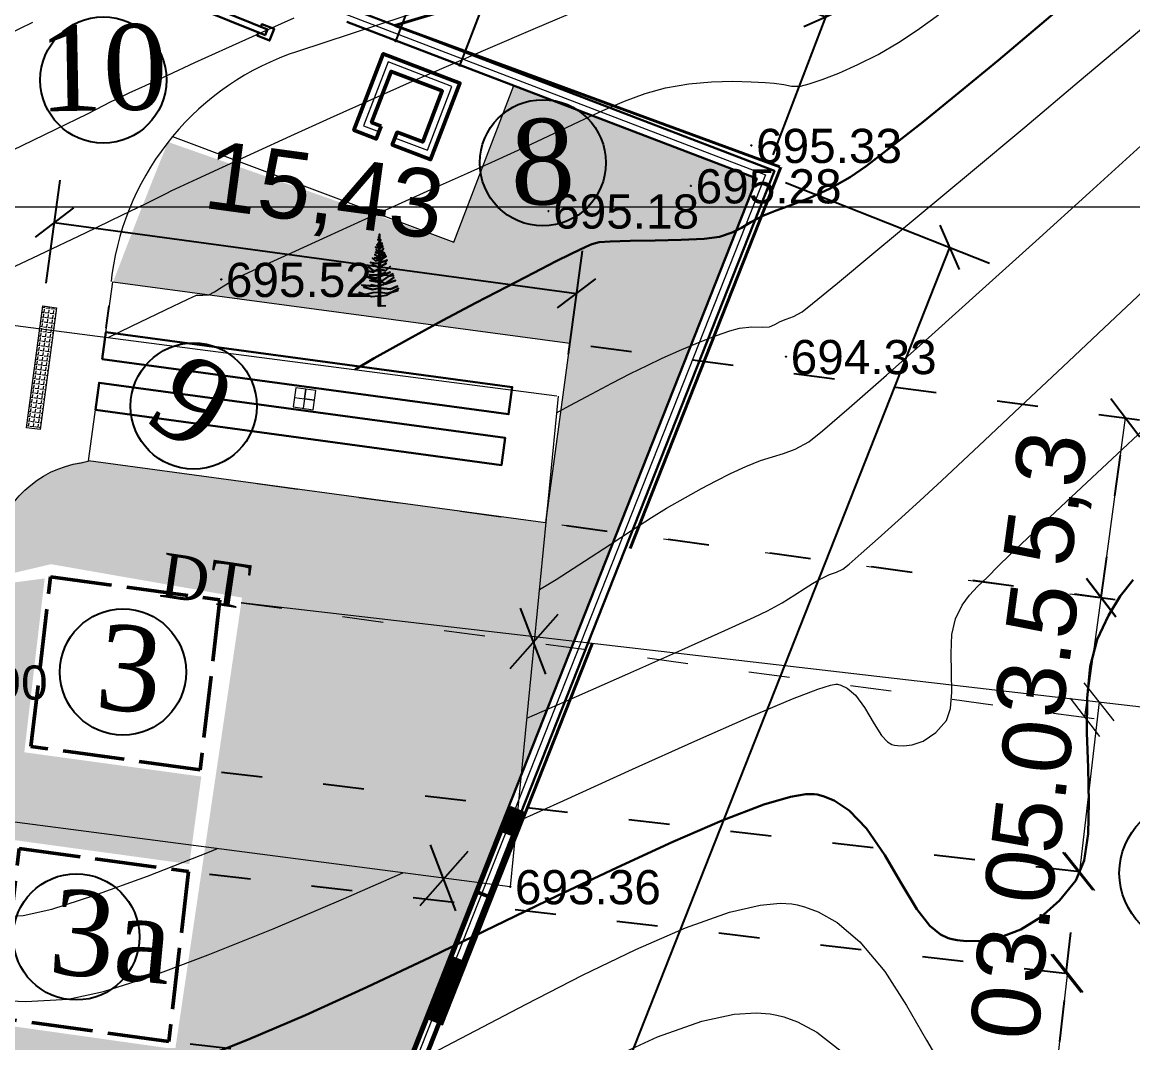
# Model space of a CAD drawing. Header units: feet. Extents: x 3381 to 683784, y 675186 to 4376258.
# Drawn here: x 682184.19 to 682216.69, y 4375689.85 to 4375719.72 of the extents above; entities that cross this region are included whole.
import ezdxf

# ---------------------------------------------------------------- set-up
doc = ezdxf.new("R2010")
doc.units = ezdxf.units.FT
doc.header["$MEASUREMENT"] = 0
doc.header["$PDMODE"] = 34
doc.header["$PDSIZE"] = 0.01
for name, pattern in [('ACAD_ISO02W100', [15, 12, -3]), ('ACAD_ISO03W100', [30, 12, -18]), ('DUZ', [0])]:
    doc.linetypes.add(name, pattern=pattern)
doc.layers.get('0').update_dxf_attribs({"linetype": 'CONTINUOUS'})
doc.layers.get('Defpoints').update_dxf_attribs({"linetype": 'CONTINUOUS'})
for name, color, linetype in [('0_Point_Height', 2, 'CONTINUOUS'), ('0_Point_Point', 7, 'CONTINUOUS'), ('Aqaclar', 3, 'CONTINUOUS'), ('Layer8', 7, 'CONTINUOUS'), ('Yazilar', 7, 'CONTINUOUS'), ('yol', 7, 'CONTINUOUS')]:
    doc.layers.add(name, color=color, linetype=linetype)
for name, color, linetype, lineweight in [('ANA HORIZONTAL', 24, 'CONTINUOUS', 30), ('das tikili', 5, 'CONTINUOUS', 0), ('HORIZANTAL', 24, 'CONTINUOUS', 13), ('km setka', 170, 'CONTINUOUS', 15)]:
    doc.layers.add(name, color=color, linetype=linetype, lineweight=lineweight)
doc.styles.get("Standard").update_dxf_attribs({"font": 'arial.ttf', "height": 2})
doc.styles.add('style5', font='ariall.ttf', dxfattribs={"height": 400})
doc.dimstyles.new('ISO-25', dxfattribs={"dimtxt": 2, "dimasz": 1, "dimexe": 1.25, "dimexo": 0.625, "dimtad": 1, "dimtxsty": 'Standard', "dimblk": 'OBLIQUE', "dimcen": 2.5, "dimadec": 0, "dimazin": 0, "dimtfac": 1, "dimtmove": 0, "dimatfit": 3, "dimldrblk": 'OBLIQUE', "dimfxl": 1, "dimarcsym": 0})

# ---------------------------------------------------------------- blocks, each defined once
blk = doc.blocks.new('gho09')
at = {"layer": 'yol', "lineweight": 20, "ltscale": 0.4}
h = blk.add_hatch(dxfattribs=at)
h.set_pattern_fill('ANGLE', color=256, scale=0.02)
h.set_pattern_definition([(0, (0, 0), (0, 0.1397), [0.1016, -0.0381]), (90, (0, 0), (-0.1397, 0), [0.1016, -0.0381])])
h.paths.add_polyline_path([(6099.173, 5735.746), (6095.576, 5735.746), (6095.576, 5736.146), (6099.173, 5736.146)])
for points in [[(6099.173, 5735.746), (6095.576, 5735.746), (6095.576, 5736.146), (6099.173, 5736.146)], [(6097.791, 5728.494), (6097.225, 5728.494), (6097.225, 5727.904), (6097.791, 5727.904)]]:
    blk.add_lwpolyline(points, close=True, dxfattribs=at)
at = {"layer": 'yol', "lineweight": 30, "ltscale": 0.4}
for points in [[(6096.362, 5734.218), (6096.362, 5722.218), (6097.162, 5722.218), (6097.162, 5734.218)], [(6097.862, 5734.218), (6097.862, 5722.218), (6098.662, 5722.218), (6098.662, 5734.218)]]:
    blk.add_lwpolyline(points, close=True, dxfattribs=at)
at = {"layer": 'yol', "lineweight": 20, "ltscale": 0.4}
blk.add_lwpolyline([(6097.508, 5728.494), (6097.508, 5727.904), (6097.508, 5728.199), (6097.791, 5728.199), (6097.225, 5728.199)], dxfattribs=at)
blk = doc.blocks.new('_Oblique')
at = {"color": 0, "linetype": 'ByBlock', "lineweight": -2}
blk.add_line((-0.5, -0.5), (0.5, 0.5), dxfattribs=at)
blk = doc.blocks.new('*D65')
at = {"color": 0, "lineweight": -2, "transparency": 16777216}
for p, q in [((682206.524, 4375715.029), (682212.499, 4375712.668)), ((682179.336, 4375632.128), (682211.336, 4375713.128)), ((682174.524, 4375634.029), (682180.499, 4375631.668))]:
    blk.add_line(p, q, dxfattribs=at)
at = {"layer": 'Defpoints', "color": 0, "lineweight": 18, "transparency": 16777216}
for p in [(682205.943, 4375715.258), (682211.336, 4375713.128), (682173.943, 4375634.258)]:
    blk.add_point(p, dxfattribs=at)
at = {"color": 0, "lineweight": -2, "transparency": 16777216}
for p, rotation in [((682211.336, 4375713.128), 68.44292071496228), ((682179.336, 4375632.128), 248.4429207149623)]:
    blk.add_blockref('_Oblique', p, dxfattribs=dict(at, rotation=rotation))
at = {"color": 0, "lineweight": 18, "transparency": 16777216, "insert": (682193.637, 4375673.299), "char_height": 2, "attachment_point": 5, "rotation": 68.4429}
blk.add_mtext('87,09', dxfattribs=at)
blk = doc.blocks.new('*D66')
at = {"color": 0, "lineweight": -2, "transparency": 16777216}
for p, q in [((682125.166, 4375746.842), (682127.158, 4375752.045)), ((682126.711, 4375750.878), (682207.711, 4375719.878)), ((682206.166, 4375715.842), (682208.158, 4375721.045))]:
    blk.add_line(p, q, dxfattribs=at)
at = {"layer": 'Defpoints', "color": 0, "lineweight": 18, "transparency": 16777216}
for p in [(682124.943, 4375746.258), (682207.711, 4375719.878), (682205.943, 4375715.258)]:
    blk.add_point(p, dxfattribs=at)
at = {"color": 0, "lineweight": -2, "transparency": 16777216}
for p, rotation in [((682126.711, 4375750.878), 159.0573494500117), ((682207.711, 4375719.878), 339.0573494500117)]:
    blk.add_blockref('_Oblique', p, dxfattribs=dict(at, rotation=rotation))
at = {"color": 0, "lineweight": 18, "transparency": 16777216, "insert": (682167.864, 4375737.084), "char_height": 2, "attachment_point": 5, "rotation": 339.0573}
blk.add_mtext('86,73', dxfattribs=at)
blk = doc.blocks.new('*D68')
at = {"color": 0, "lineweight": -2, "transparency": 16777216}
for p, q in [((682195.116, 4375719.14), (682199.62, 4375730.909)), ((682196.984, 4375718.425), (682201.488, 4375730.194)), ((682199.174, 4375729.742), (682201.042, 4375729.027))]:
    blk.add_line(p, q, dxfattribs=at)
at = {"layer": 'Defpoints', "color": 0, "lineweight": 18, "transparency": 16777216}
for p in [(682201.042, 4375729.027), (682194.893, 4375718.557, 695.5), (682196.761, 4375717.842, 695.5)]:
    blk.add_point(p, dxfattribs=at)
at = {"color": 0, "lineweight": -2, "transparency": 16777216}
for p, rotation in [((682199.174, 4375729.742), 159.0573494907725), ((682201.042, 4375729.027), 339.0573494907724)]:
    blk.add_blockref('_Oblique', p, dxfattribs=dict(at, rotation=rotation))
at = {"color": 0, "lineweight": 18, "transparency": 16777216, "insert": (682200.696, 4375730.922), "char_height": 2, "attachment_point": 5, "rotation": 339.0573}
blk.add_mtext('{\\fArial|b0|i0|c238|p34;2.0}', dxfattribs=at)
blk = doc.blocks.new('*D69')
at = {"color": 0, "lineweight": -2, "transparency": 16777216}
for p, q in [((682197.295, 4375719.237), (682201.492, 4375730.205)), ((682201.045, 4375729.037), (682209.917, 4375725.642)), ((682206.166, 4375715.842), (682210.364, 4375726.809))]:
    blk.add_line(p, q, dxfattribs=at)
at = {"layer": 'Defpoints', "color": 0, "lineweight": 18, "transparency": 16777216}
for p in [(682209.917, 4375725.642), (682197.071, 4375718.654), (682205.943, 4375715.258)]:
    blk.add_point(p, dxfattribs=at)
at = {"color": 0, "lineweight": -2, "transparency": 16777216}
for p, rotation in [((682201.045, 4375729.037), 159.0573494510642), ((682209.917, 4375725.642), 339.0573494510642)]:
    blk.add_blockref('_Oblique', p, dxfattribs=dict(at, rotation=rotation))
at = {"color": 0, "lineweight": 18, "transparency": 16777216, "insert": (682205.997, 4375728.905), "char_height": 2, "attachment_point": 5, "rotation": 339.0573}
blk.add_mtext('{\\fArial|b0|i0|c238|p34;9.50}', dxfattribs=at)
blk = doc.blocks.new('*D48')
at = {"color": 0, "linetype": 'ACAD_ISO03W100', "lineweight": -2, "ltscale": 0.1, "transparency": 16777216}
for p, q in [((682189.672, 4375694.793), (682216.029, 4375691.741)), ((682214.212, 4375686.917), (682214.787, 4375691.885)), ((682189.097, 4375689.826), (682215.453, 4375686.773))]:
    blk.add_line(p, q, dxfattribs=at)
at = {"layer": 'Defpoints', "color": 0, "linetype": 'ACAD_ISO03W100', "lineweight": 18, "ltscale": 0.1, "transparency": 16777216}
for p in [(682189.051, 4375694.865, 243.171), (682214.787, 4375691.885), (682188.476, 4375689.897, 243.171)]:
    blk.add_point(p, dxfattribs=at)
at = {"color": 0, "linetype": 'ACAD_ISO03W100', "lineweight": -2, "ltscale": 0.1, "transparency": 16777216}
for p, rotation in [((682214.787, 4375691.885), 83.39454021314612), ((682214.212, 4375686.917), 263.3945402131461)]:
    blk.add_blockref('_Oblique', p, dxfattribs=dict(at, rotation=rotation))
at = {"color": 0, "linetype": 'ACAD_ISO03W100', "lineweight": 18, "ltscale": 0.1, "transparency": 16777216, "insert": (682212.864, 4375689.591), "char_height": 2, "attachment_point": 5, "rotation": 83.3945}
blk.add_mtext('{\\fArial|b0|i0|c238|p34;5.0}', dxfattribs=at)
blk = doc.blocks.new('*D49')
at = {"color": 0, "linetype": 'ACAD_ISO03W100', "lineweight": -2, "ltscale": 0.1, "transparency": 16777216}
for p, q in [((682190.017, 4375697.774), (682216.329, 4375694.727)), ((682189.672, 4375694.793), (682215.984, 4375691.747)), ((682214.742, 4375691.89), (682215.087, 4375694.871))]:
    blk.add_line(p, q, dxfattribs=at)
at = {"layer": 'Defpoints', "color": 0, "linetype": 'ACAD_ISO03W100', "lineweight": 18, "ltscale": 0.1, "transparency": 16777216}
for p in [(682189.396, 4375697.846, 243.171), (682189.051, 4375694.865, 243.171), (682215.087, 4375694.871)]:
    blk.add_point(p, dxfattribs=at)
at = {"color": 0, "linetype": 'ACAD_ISO03W100', "lineweight": -2, "ltscale": 0.1, "transparency": 16777216}
for p, rotation in [((682215.087, 4375694.871), 83.39454021172371), ((682214.742, 4375691.89), 263.3945402117237)]:
    blk.add_blockref('_Oblique', p, dxfattribs=dict(at, rotation=rotation))
at = {"color": 0, "linetype": 'ACAD_ISO03W100', "lineweight": 18, "ltscale": 0.1, "transparency": 16777216, "insert": (682213.279, 4375693.57), "char_height": 2, "attachment_point": 5, "rotation": 83.3945}
blk.add_mtext('{\\fArial|b0|i0|c238|p34;3.0}', dxfattribs=at)
blk = doc.blocks.new('*D50')
at = {"color": 0, "linetype": 'ACAD_ISO03W100', "lineweight": -2, "ltscale": 0.1, "transparency": 16777216}
for p, q in [((682200.827, 4375710.243), (682217.712, 4375707.973)), ((682215.767, 4375702.887), (682216.473, 4375708.14)), ((682200.121, 4375704.99), (682217.006, 4375702.72))]:
    blk.add_line(p, q, dxfattribs=at)
at = {"layer": 'Defpoints', "color": 0, "linetype": 'ACAD_ISO03W100', "lineweight": 18, "ltscale": 0.1, "transparency": 16777216}
for p in [(682200.208, 4375710.326, 931.185), (682216.473, 4375708.14), (682199.502, 4375705.074, 931.185)]:
    blk.add_point(p, dxfattribs=at)
at = {"color": 0, "linetype": 'ACAD_ISO03W100', "lineweight": -2, "ltscale": 0.1, "transparency": 16777216}
for p, rotation in [((682216.473, 4375708.14), 82.34300490597937), ((682215.767, 4375702.887), 262.3430049059794)]:
    blk.add_blockref('_Oblique', p, dxfattribs=dict(at, rotation=rotation))
at = {"color": 0, "linetype": 'ACAD_ISO03W100', "lineweight": 18, "ltscale": 0.1, "transparency": 16777216, "insert": (682214.309, 4375705.757), "char_height": 2, "attachment_point": 5, "rotation": 82.343}
blk.add_mtext('5,3', dxfattribs=at)
blk = doc.blocks.new('*D51')
at = {"color": 0, "lineweight": -2, "transparency": 16777216}
for p, q in [((682184.883, 4375712.079), (682185.293, 4375715.098)), ((682185.125, 4375713.859), (682200.412, 4375711.786)), ((682200.171, 4375710.006), (682200.58, 4375713.025))]:
    blk.add_line(p, q, dxfattribs=at)
at = {"layer": 'Defpoints', "color": 0, "lineweight": 18, "transparency": 16777216}
for p in [(682200.412, 4375711.786), (682184.799, 4375711.46, 931.185), (682200.087, 4375709.387, 931.185)]:
    blk.add_point(p, dxfattribs=at)
at = {"color": 0, "lineweight": -2, "transparency": 16777216}
for p, rotation in [((682185.125, 4375713.859), 172.2782293158728), ((682200.412, 4375711.786), 352.2782293158728)]:
    blk.add_blockref('_Oblique', p, dxfattribs=dict(at, rotation=rotation))
at = {"color": 0, "lineweight": 18, "transparency": 16777216, "insert": (682193.014, 4375714.633), "char_height": 2, "attachment_point": 5, "rotation": 352.2782}
blk.add_mtext('15,43', dxfattribs=at)
blk = doc.blocks.new('*D32')
at = {"color": 0, "lineweight": -2, "transparency": 16777216}
blk.add_arc((682182.762, 4375657.126), 7.21, 68.4429, 172.4341, dxfattribs=at)
at = {"layer": 'Defpoints', "color": 0, "lineweight": 30, "transparency": 16777216}
for p in [(682205.683, 4375715.144), (682086.143, 4375669.959), (682177.424, 4375661.972), (682182.797, 4375657.122), (682173.825, 4375634.503)]:
    blk.add_point(p, dxfattribs=at)
at = {"color": 0, "lineweight": -2, "transparency": 16777216}
for p, rotation in [((682185.411, 4375663.832), 338.4429207148453), ((682175.615, 4375658.076), 262.4341392845762)]:
    blk.add_blockref('_Oblique', p, dxfattribs=dict(at, rotation=rotation))
at = {"color": 0, "lineweight": 18, "transparency": 16777216, "insert": (682178.276, 4375664.762), "char_height": 2, "attachment_point": 5, "rotation": 30.4385}
blk.add_mtext('104°', dxfattribs=at)

msp = doc.modelspace()

# ---------------------------------------------------------------- hatches: boundary and pattern name
at = {"lineweight": 25}
h = msp.add_hatch(dxfattribs=at)
h.set_pattern_fill('GRASS', color=3)
h.set_pattern_definition([(90, (1287.3136, 801.1559), (-0.707106781, 0.707106781), [0.1875, -1.226713563]), (45, (1287.3136, 801.1559), (-0.70710678119, 0.70710678119), [0.1875, -0.8125]), (135, (1287.3136, 801.1559), (-0.70710678119, -0.70710678119), [0.1875, -0.8125])])
edge = h.paths.add_edge_path(flags=16)
edge.add_arc((682100.284, 4375677.651), 3.56, 0, 360)
edge = h.paths.add_edge_path()
edge.add_arc((682165.941, 4375648.566), 2.121, 0, 360)
edge = h.paths.add_edge_path()
edge.add_line((682103.076, 4375679.859), (682107.613, 4375679.251))
edge.add_line((682107.613, 4375679.251), (682108.001, 4375682.14))
edge.add_line((682108.001, 4375682.14), (682100.674, 4375683.13))
edge.add_line((682100.674, 4375683.13), (682102.815, 4375698.986))
edge.add_line((682102.815, 4375698.986), (682111.188, 4375697.855))
edge.add_line((682111.188, 4375697.855), (682111.915, 4375703.238))
edge.add_line((682111.915, 4375703.238), (682107.263, 4375703.91))
edge.add_line((682107.263, 4375703.91), (682108.077, 4375709.551))
edge.add_line((682108.077, 4375709.551), (682116.199, 4375708.398))
edge.add_line((682116.199, 4375708.398), (682119.945, 4375735.513))
edge.add_line((682119.945, 4375735.513), (682120.038, 4375736.202))
edge.add_line((682120.038, 4375736.202), (682119.768, 4375735.709))
edge.add_line((682119.768, 4375735.709), (682082.23, 4375662.38))
edge.add_line((682082.23, 4375662.38), (682173.825, 4375634.503))
edge.add_line((682173.825, 4375634.503), (682205.683, 4375715.144))
edge.add_line((682205.683, 4375715.144), (682198.572, 4375717.865))
edge.add_line((682198.572, 4375717.865), (682196.818, 4375713.281))
edge.add_line((682196.818, 4375713.281), (682188.454, 4375716.215))
edge.add_arc((682347.883, 4375651.33), 172.127, 157.85455, 159.31778)
edge.add_line((682186.849, 4375712.122), (682200.214, 4375710.326))
edge.add_line((682200.214, 4375710.326), (682199.472, 4375705.078))
edge.add_line((682199.472, 4375705.078), (682186.143, 4375706.885))
edge.add_arc((682186.443, 4375703.744), 3.155, 95.4615, 167.5925)
edge.add_line((682183.362, 4375704.422), (682183.362, 4375703.467))
edge.add_line((682183.362, 4375703.467), (682185.028, 4375703.86))
edge.add_line((682185.028, 4375703.86), (682190.62, 4375702.881))
edge.add_line((682190.62, 4375702.881), (682188.67, 4375689.698))
edge.add_line((682188.67, 4375689.698), (682188.451, 4375689.698))
edge.add_line((682188.451, 4375689.698), (682183.362, 4375690.415))
edge.add_line((682183.362, 4375690.415), (682183.973, 4375695.783))
edge.add_line((682183.973, 4375695.783), (682189.076, 4375695.084))
edge.add_line((682189.076, 4375695.084), (682189.427, 4375697.646))
edge.add_line((682189.427, 4375697.646), (682184.247, 4375698.356))
edge.add_line((682184.247, 4375698.356), (682184.843, 4375703.444))
edge.add_line((682184.843, 4375703.444), (682183.262, 4375703.235))
edge.add_line((682183.262, 4375703.235), (682181.206, 4375687.269))
edge.add_line((682181.206, 4375687.269), (682189.942, 4375686.06))
edge.add_line((682189.942, 4375686.06), (682189.111, 4375678.704))
edge.add_line((682189.111, 4375678.704), (682180.328, 4375679.919))
edge.add_line((682180.328, 4375679.919), (682179.949, 4375677.269))
edge.add_line((682179.949, 4375677.269), (682173.822, 4375678.073))
edge.add_arc((682173.385, 4375668.082), 10, 87.4993, 110.7786)
edge.add_line((682169.838, 4375677.432), (682179.587, 4375676.005))
edge.add_line((682179.587, 4375676.005), (682178.96, 4375672.511))
edge.add_line((682178.96, 4375672.511), (682175.65, 4375673.037))
edge.add_line((682175.65, 4375673.037), (682176.043, 4375676.111))
edge.add_line((682176.043, 4375676.111), (682173.512, 4375676.446))
edge.add_line((682173.512, 4375676.446), (682173.107, 4375673.384))
edge.add_line((682173.107, 4375673.384), (682169.783, 4375673.824))
edge.add_line((682169.783, 4375673.824), (682170.135, 4375676.921))
edge.add_line((682170.135, 4375676.921), (682169.341, 4375677.228))
edge.add_arc((682173.555, 4375667.869), 10.263, 114.2395, 179.0096)
edge.add_line((682163.293, 4375668.047), (682162.943, 4375665.411))
edge.add_line((682162.943, 4375665.411), (682159.957, 4375665.738))
edge.add_line((682159.957, 4375665.738), (682159.076, 4375660.875))
edge.add_line((682159.076, 4375660.875), (682150.367, 4375662.088))
edge.add_line((682150.367, 4375662.088), (682151.054, 4375666.989))
edge.add_line((682151.054, 4375666.989), (682144.128, 4375667.908))
edge.add_line((682144.128, 4375667.908), (682144.563, 4375671.182))
edge.add_arc((682141.589, 4375671.577), 3, 352.4412, 442.1402)
edge.add_line((682141.999, 4375674.549), (682130.113, 4375676.189))
edge.add_line((682130.113, 4375676.189), (682128.842, 4375666.772))
edge.add_line((682128.842, 4375666.772), (682121.539, 4375667.751))
edge.add_line((682121.539, 4375667.751), (682122.793, 4375677.2))
edge.add_line((682122.793, 4375677.2), (682119.777, 4375677.622))
edge.add_line((682119.777, 4375677.622), (682118.516, 4375668.117))
edge.add_line((682118.516, 4375668.117), (682117.086, 4375668.391))
edge.add_line((682117.086, 4375668.391), (682106.365, 4375669.935))
edge.add_line((682106.365, 4375669.935), (682107.414, 4375677.765))
edge.add_line((682107.414, 4375677.765), (682103.794, 4375678.25))
edge.add_arc((682100.284, 4375677.651), 3.56, 9.688, 38.3434)
at = {"lineweight": 50}
h = msp.add_hatch(dxfattribs=at)
h.set_pattern_fill('ANSI31', scale=0.3, angle=76.6288)
h.set_pattern_definition([(121.628787469, (4781178.491453, 2697187.933657), (-0.03192988339517, -0.01966551668202), [])])
h.paths.add_polyline_path([(682198.203, 4375696.075), (682198.474, 4375696.727), (682198.832, 4375696.585), (682198.58, 4375695.94)])
h = msp.add_hatch(dxfattribs=at)
h.set_pattern_fill('ANSI31', scale=0.3, angle=76.0049)
h.set_pattern_definition([(121.004872172, (4762655.755974, 2652647.511662), (-0.0321421312917, -0.01931666109934), [])])
h.paths.add_polyline_path([(682196.044, 4375690.59), (682196.74, 4375692.347), (682197.101, 4375692.203), (682196.411, 4375690.453)])

# ---------------------------------------------------------------- linework, layer by layer
at = {"color": 7, "lineweight": 18}
for p, q in [((682186.712, 4375711.421, 452.353), (682186.623, 4375710.762, 452.353)), ((682215.764, 4375702.868), (682216.473, 4375708.14)), ((682215.291, 4375699.381), (682215.764, 4375702.869)), ((682190.592, 4375702.742), (682216.947, 4375699.69)), ((682215.706, 4375699.834), (682215.13, 4375694.866)), ((682214.214, 4375686.934), (682214.782, 4375691.84))]:
    msp.add_line(p, q, dxfattribs=at)
at = {"color": 7, "linetype": 'ACAD_ISO03W100', "lineweight": 18, "ltscale": 0.1}
for p, q in [((682191.064, 4375706.218), (682217.002, 4375702.701)), ((682190.591, 4375702.73), (682216.529, 4375699.213)), ((682190.017, 4375697.774), (682216.372, 4375694.722))]:
    msp.add_line(p, q, dxfattribs=at)
at = {"color": 1, "lineweight": 25}
for p, q in [((682198.763, 4375702.574, 697.5), (682199.499, 4375700.641)), ((682198.47, 4375700.804), (682199.873, 4375702.393)), ((682195.835, 4375693.876), (682197.237, 4375695.465)), ((682196.127, 4375695.645, 697.5), (682196.863, 4375693.712))]:
    msp.add_line(p, q, dxfattribs=at)
at = {"color": 7, "lineweight": 50}
msp.add_line((682197.488, 4375694.269), (682197.851, 4375694.13), dxfattribs=at)
at = {"color": 6, "linetype": 'ACAD_ISO02W100', "lineweight": 40, "elevation": 374.953}
msp.add_lwpolyline([(682207.23, 4375740.233), (682222.258, 4375723.541), (682213.835, 4375725.27), (682195.096, 4375719.624), (682206.391, 4375715.474), (682174.113, 4375633.919), (682081.49, 4375662.079), (682124.812, 4375746.714), (682183.067, 4375724.363), (682204.2, 4375732.115), (682207.23, 4375740.233)], dxfattribs=at)
at = {"color": 7, "lineweight": 30}
for points in [[(682193.828, 4375720.109), (682206.203, 4375715.373), (682174.061, 4375634.013), (682081.656, 4375662.137), (682124.847, 4375746.509), (682184.486, 4375723.684)], [(682193.686, 4375719.735), (682205.683, 4375715.144), (682173.825, 4375634.503), (682082.23, 4375662.38), (682125.039, 4375746.007), (682184.343, 4375723.311)]]:
    msp.add_lwpolyline(points, dxfattribs=at)
at = {"color": 1, "lineweight": 0}
msp.add_lwpolyline([(682081.943, 4375662.258), (682124.943, 4375746.258), (682205.943, 4375715.258), (682173.943, 4375634.258)], close=True, dxfattribs=at)
at = {"color": 7, "lineweight": 50}
for points in [[(682184.595, 4375723.244), (682184.77, 4375723.605), (682159.447, 4375733.287), (682120.553, 4375738.12), (682085.507, 4375669.657), (682183.056, 4375656.669), (682198.833, 4375696.585), (682198.474, 4375696.727), (682182.797, 4375657.122), (682086.143, 4375669.959), (682120.832, 4375737.687), (682159.346, 4375732.913), (682184.595, 4375723.244)], [(682198.203, 4375696.075), (682198.474, 4375696.727), (682198.832, 4375696.585), (682198.578, 4375695.94), (682198.203, 4375696.075)], [(682196.044, 4375690.59), (682196.74, 4375692.347), (682197.101, 4375692.204), (682196.409, 4375690.454), (682196.044, 4375690.59)]]:
    msp.add_lwpolyline(points, dxfattribs=at)
at = {"color": 7, "lineweight": 18, "elevation": 690.5}
msp.add_lwpolyline([(682237.259, 4375705.407), (682223.381, 4375722.375, 0.310246), (682212.512, 4375725.542), (682192.238, 4375718.865, 0.287294), (682186.812, 4375712.333), (682186.785, 4375712.131)], format="xyb", dxfattribs=at)
at = {"color": 7, "linetype": 'DUZ', "lineweight": 30, "elevation": 4034.161}
msp.add_lwpolyline([(682191.361, 4375719.505), (682191.293, 4375719.337), (682187.124, 4375721.032), (682187.193, 4375721.2)], close=True, dxfattribs=at)
msp.add_lwpolyline([(682191.169, 4375719.583), (682191.203, 4375719.667), (682191.562, 4375719.522), (682191.425, 4375719.182), (682191.065, 4375719.328), (682191.101, 4375719.415)], dxfattribs=at)
at = {"color": 7, "linetype": 'DUZ', "lineweight": 50, "elevation": 695.5, "flags": 128}
msp.add_lwpolyline([(682194.692, 4375716.68), (682194.55, 4375716.306), (682193.896, 4375716.557), (682194.754, 4375718.798), (682196.995, 4375717.94), (682196.137, 4375715.699), (682195.016, 4375716.128), (682195.159, 4375716.501), (682195.907, 4375716.215), (682196.478, 4375717.71), (682194.984, 4375718.282), (682194.412, 4375716.787), (682194.692, 4375716.68)], dxfattribs=at)
at = {"color": 7, "linetype": 'DUZ', "lineweight": 13, "elevation": 695.5}
msp.add_lwpolyline([(682195.112, 4375716.331), (682196.046, 4375715.974), (682196.761, 4375717.842), (682194.893, 4375718.557), (682194.178, 4375716.689), (682194.645, 4375716.51)], dxfattribs=at)
at = {"color": 7, "lineweight": 18, "elevation": 695.5}
msp.add_lwpolyline([(682188.587, 4375716.379), (682196.818, 4375713.281), (682198.572, 4375717.865)], dxfattribs=at)
at = {"color": 7, "lineweight": 15, "elevation": 931.185}
msp.add_lwpolyline([(682186.527, 4375709.86), (682186.834, 4375712.124), (682200.214, 4375710.326), (682199.502, 4375705.074), (682186.124, 4375706.887), (682186.433, 4375709.167)], dxfattribs=at)
at = {"color": 7, "lineweight": 18}
msp.add_lwpolyline([(682179.949, 4375677.269), (682183.362, 4375704.422, -0.312203), (682185.913, 4375706.83), (682186.143, 4375706.885)], format="xyb", dxfattribs=at)
at = {"color": 7, "linetype": 'ACAD_ISO02W100', "lineweight": 50, "ltscale": 0.15, "elevation": 243.171}
for points in [[(682185.017, 4375703.491), (682189.972, 4375702.814), (682189.396, 4375697.846), (682184.441, 4375698.523), (682185.017, 4375703.491)], [(682183.521, 4375690.574), (682184.096, 4375695.542), (682189.051, 4375694.865), (682188.476, 4375689.897), (682183.521, 4375690.574)]]:
    msp.add_lwpolyline(points, dxfattribs=at)
at = {"color": 7, "linetype": 'DUZ', "lineweight": 25}
for centre, radius in [((682186.559, 4375718.028, 696.5), 1.846), ((682199.424, 4375715.607, 1390.5), 1.846), ((682189.205, 4375708.487, 1622.185), 1.846), ((682187.134, 4375700.705, -490.539), 1.846), ((682218.418, 4375694.822, 243.171), 2.121), ((682185.769, 4375692.954, -1131.832), 1.846)]:
    msp.add_circle(centre, radius, dxfattribs=at)
at = {"linetype": 'Continuous'}
msp.add_open_spline([(682133.915, 4375868.228), (682135.736, 4375864.758), (682142.042, 4375852.74), (682151.939, 4375834.758), (682165.934, 4375815.494), (682176.705, 4375795.296), (682187.668, 4375777.411), (682196.796, 4375760.007), (682210.211, 4375741.486), (682226.81, 4375727.197), (682238.346, 4375712.36), (682246.276, 4375701.878), (682257.594, 4375689.959), (682265.843, 4375679.267), (682270.287, 4375673.507)], degree=3, knots=[0, 0, 0, 0, 11.75951, 40.72321, 61.46233, 83.054979, 109.290717, 124.392744, 141.962718, 177.533008, 189.558821, 198.276488, 216.955448, 238.768866, 238.768866, 238.768866, 238.768866], dxfattribs=at)
at = {"layer": '0_Point_Point'}
for p in [(682205.528, 4375716.114, 695.334), (682203.76, 4375714.932, 695.283), (682199.59, 4375714.195, 695.181), (682190.01, 4375712.193, 695.524), (682206.542, 4375709.935, 694.334), (682198.471, 4375694.422)]:
    msp.add_point(p, dxfattribs=at)
at = {"layer": 'ANA HORIZONTAL', "color": 16, "lineweight": 30, "elevation": 695}
msp.add_lwpolyline([(682193.934, 4375709.553), (682194.49, 4375709.89), (682195.487, 4375710.446), (682196.491, 4375710.992), (682197.464, 4375711.51), (682198.365, 4375711.981), (682199.157, 4375712.389), (682199.798, 4375712.714), (682200.251, 4375712.941), (682200.475, 4375713.05), (682200.685, 4375713.151), (682200.855, 4375713.224), (682201.076, 4375713.285), (682201.39, 4375713.306), (682201.977, 4375713.319), (682202.712, 4375713.33), (682203.475, 4375713.348), (682204.141, 4375713.383), (682204.59, 4375713.442), (682204.961, 4375713.563), (682205.238, 4375713.704), (682205.51, 4375713.866), (682205.867, 4375714.05), (682206.252, 4375714.206), (682206.713, 4375714.375), (682207.237, 4375714.578), (682207.81, 4375714.84), (682208.421, 4375715.182), (682208.888, 4375715.51), (682209.621, 4375716.069), (682210.554, 4375716.807), (682211.622, 4375717.671), (682212.76, 4375718.61), (682213.903, 4375719.571), (682214.984, 4375720.502)], dxfattribs=at)
at = {"layer": 'ANA HORIZONTAL', "color": 32, "lineweight": 30, "elevation": 692.5}
msp.add_lwpolyline([(682189.253, 4375689.341), (682190.784, 4375689.937), (682192.473, 4375690.663), (682194.271, 4375691.485), (682196.132, 4375692.364), (682198.005, 4375693.266), (682199.844, 4375694.153), (682201.601, 4375694.988), (682203.226, 4375695.736), (682204.672, 4375696.36), (682205.892, 4375696.823), (682206.671, 4375697.053), (682207.126, 4375697.131), (682207.361, 4375697.134), (682207.457, 4375697.12), (682207.63, 4375697.074), (682207.955, 4375696.94), (682208.392, 4375696.649), (682208.898, 4375696.129), (682209.437, 4375695.347), (682209.913, 4375694.522), (682210.371, 4375693.762), (682210.754, 4375693.277), (682211.066, 4375693.021), (682211.29, 4375692.915), (682211.408, 4375692.884), (682211.549, 4375692.861), (682211.828, 4375692.833), (682212.24, 4375692.838), (682212.774, 4375692.929), (682213.411, 4375693.167), (682214.004, 4375693.533), (682214.544, 4375694.014), (682215.019, 4375694.599), (682215.268, 4375695.188), (682215.383, 4375695.972), (682215.406, 4375696.894), (682215.38, 4375697.9), (682215.349, 4375698.934), (682215.355, 4375699.941), (682215.441, 4375700.866), (682215.65, 4375701.653), (682215.98, 4375702.363), (682216.326, 4375702.928), (682216.699, 4375703.398)], dxfattribs=at)
at = {"layer": 'Aqaclar', "color": 3}
msp.add_lwpolyline([(682194.826, 4375711.416), (682194.615, 4375711.409), (682194.618, 4375711.703), (682194.41, 4375711.68), (682194.201, 4375711.755), (682194.05, 4375711.809), (682194.201, 4375711.755), (682194.076, 4375711.728), (682194.201, 4375711.755), (682194.455, 4375711.809), (682194.62, 4375711.816), (682194.618, 4375711.703), (682194.664, 4375711.708), (682194.667, 4375711.41), (682194.664, 4375711.708), (682194.84, 4375711.728), (682195.007, 4375711.822), (682195.175, 4375711.866), (682195.007, 4375711.822), (682195.2, 4375711.931), (682195.007, 4375711.822), (682194.865, 4375711.785), (682194.662, 4375711.815), (682194.664, 4375711.708), (682194.662, 4375711.815), (682194.644, 4375711.817), (682194.62, 4375711.816), (682194.621, 4375711.939), (682194.619, 4375711.939), (682194.448, 4375711.898), (682194.189, 4375711.971), (682194.448, 4375711.898), (682194.619, 4375711.939), (682194.621, 4375711.939), (682194.622, 4375711.985), (682194.613, 4375711.987), (682194.398, 4375712.036), (682194.527, 4375712.007), (682194.455, 4375711.995), (682194.126, 4375712.028), (682194.455, 4375711.995), (682194.527, 4375712.007), (682194.622, 4375712.021), (682194.622, 4375711.985), (682194.622, 4375712.021), (682194.66, 4375712.027), (682194.662, 4375711.815), (682194.661, 4375711.939), (682194.663, 4375711.939), (682194.966, 4375711.906), (682195.168, 4375711.995), (682194.966, 4375711.906), (682194.661, 4375711.939), (682194.66, 4375712.027), (682194.771, 4375712.044), (682195.067, 4375712.254), (682194.805, 4375712.068), (682194.827, 4375712.06), (682195.112, 4375712.157), (682194.827, 4375712.06), (682194.72, 4375712.101), (682194.659, 4375712.11), (682194.66, 4375712.027), (682194.659, 4375712.11), (682194.624, 4375712.116), (682194.622, 4375712.021), (682194.624, 4375712.116), (682194.36, 4375712.157), (682194.624, 4375712.116), (682194.624, 4375712.165), (682194.556, 4375712.165), (682194.234, 4375712.287), (682194.556, 4375712.165), (682194.624, 4375712.165), (682194.625, 4375712.268), (682194.537, 4375712.23), (682194.328, 4375712.279), (682194.537, 4375712.23), (682194.656, 4375712.281), (682194.658, 4375712.165), (682194.624, 4375712.165), (682194.658, 4375712.165), (682194.659, 4375712.11), (682194.658, 4375712.165), (682194.739, 4375712.165), (682194.938, 4375712.298), (682195.03, 4375712.36), (682194.938, 4375712.298), (682194.96, 4375712.295), (682195.055, 4375712.311), (682194.96, 4375712.295), (682194.802, 4375712.319), (682194.775, 4375712.332), (682194.656, 4375712.281), (682194.775, 4375712.332), (682194.954, 4375712.408), (682194.775, 4375712.332), (682194.714, 4375712.36), (682194.821, 4375712.384), (682194.714, 4375712.36), (682194.644, 4375712.392), (682194.655, 4375712.387), (682194.656, 4375712.347), (682194.714, 4375712.36), (682194.656, 4375712.347), (682194.656, 4375712.281), (682194.656, 4375712.347), (682194.626, 4375712.341), (682194.625, 4375712.268), (682194.626, 4375712.341), (682194.53, 4375712.319), (682194.354, 4375712.327), (682194.53, 4375712.319), (682194.626, 4375712.341), (682194.627, 4375712.432), (682194.682, 4375712.425), (682194.655, 4375712.428), (682194.655, 4375712.387), (682194.655, 4375712.428), (682194.627, 4375712.432), (682194.455, 4375712.457), (682194.322, 4375712.562), (682194.455, 4375712.457), (682194.519, 4375712.448), (682194.455, 4375712.408), (682194.284, 4375712.449), (682194.455, 4375712.408), (682194.519, 4375712.448), (682194.629, 4375712.516), (682194.627, 4375712.432), (682194.655, 4375712.428), (682194.654, 4375712.492), (682194.815, 4375712.449), (682194.954, 4375712.57), (682194.815, 4375712.449), (682194.654, 4375712.492), (682194.653, 4375712.573), (682194.84, 4375712.659), (682194.613, 4375712.554), (682194.429, 4375712.619), (682194.613, 4375712.554), (682194.629, 4375712.562), (682194.629, 4375712.516), (682194.63, 4375712.674), (682194.613, 4375712.667), (682194.524, 4375712.659), (682194.379, 4375712.684), (682194.524, 4375712.659), (682194.613, 4375712.667), (682194.63, 4375712.674), (682194.651, 4375712.681), (682194.653, 4375712.573), (682194.651, 4375712.681), (682194.872, 4375712.757), (682194.765, 4375712.72), (682194.84, 4375712.716), (682194.688, 4375712.724), (682194.575, 4375712.781), (682194.632, 4375712.753), (682194.63, 4375712.674), (682194.651, 4375712.681), (682194.65, 4375712.775), (682194.524, 4375712.74), (682194.436, 4375712.813), (682194.524, 4375712.74), (682194.632, 4375712.77), (682194.632, 4375712.753), (682194.632, 4375712.77), (682194.733, 4375712.797), (682194.834, 4375712.878), (682194.733, 4375712.797), (682194.65, 4375712.775), (682194.65, 4375712.816), (682194.682, 4375712.813), (682194.808, 4375712.927), (682194.682, 4375712.813), (682194.65, 4375712.816), (682194.632, 4375712.817), (682194.632, 4375712.77), (682194.632, 4375712.817), (682194.493, 4375712.829), (682194.632, 4375712.817), (682194.632, 4375712.833), (682194.505, 4375712.919), (682194.632, 4375712.833), (682194.634, 4375712.945), (682194.638, 4375712.943), (682194.524, 4375712.991), (682194.638, 4375712.943), (682194.745, 4375713.008), (682194.648, 4375712.949), (682194.65, 4375712.816), (682194.649, 4375712.882), (682194.789, 4375712.975), (682194.649, 4375712.882), (682194.647, 4375713.019), (682194.707, 4375713.032), (682194.764, 4375713.097), (682194.707, 4375713.032), (682194.647, 4375713.019), (682194.635, 4375713.016), (682194.634, 4375712.945), (682194.635, 4375713.016), (682194.594, 4375713.008), (682194.543, 4375713.072), (682194.594, 4375713.008), (682194.635, 4375713.016), (682194.636, 4375713.11), (682194.524, 4375713.137), (682194.657, 4375713.105), (682194.745, 4375713.153), (682194.657, 4375713.105), (682194.646, 4375713.107), (682194.647, 4375713.019), (682194.646, 4375713.107), (682194.646, 4375713.152), (682194.726, 4375713.194), (682194.646, 4375713.152), (682194.645, 4375713.224), (682194.676, 4375713.218), (682194.645, 4375713.224), (682194.594, 4375713.234), (682194.637, 4375713.226), (682194.636, 4375713.11), (682194.636, 4375713.154), (682194.594, 4375713.161), (682194.636, 4375713.154), (682194.637, 4375713.184), (682194.562, 4375713.21), (682194.637, 4375713.184), (682194.637, 4375713.226), (682194.638, 4375713.265), (682194.613, 4375713.275), (682194.644, 4375713.263), (682194.676, 4375713.251), (682194.701, 4375713.218), (682194.688, 4375713.235), (682194.72, 4375713.259), (682194.676, 4375713.226), (682194.688, 4375713.235), (682194.676, 4375713.251), (682194.644, 4375713.263), (682194.645, 4375713.224), (682194.644, 4375713.263), (682194.643, 4375713.325), (682194.682, 4375713.356), (682194.648, 4375713.329), (682194.669, 4375713.315), (682194.648, 4375713.329), (682194.639, 4375713.335), (682194.594, 4375713.364), (682194.639, 4375713.335), (682194.639, 4375713.395), (682194.613, 4375713.429), (682194.639, 4375713.395), (682194.641, 4375713.517), (682194.643, 4375713.332), (682194.643, 4375713.325), (682194.643, 4375713.332), (682194.639, 4375713.335), (682194.639, 4375713.321), (682194.643, 4375713.325), (682194.632, 4375713.315), (682194.639, 4375713.321), (682194.638, 4375713.265)], dxfattribs=at)
at = {"layer": 'das tikili', "color": 32, "lineweight": 9}
msp.add_line((682181.884, 4375711.12), (682199.836, 4375708.786), dxfattribs=at)
at = {"layer": 'das tikili', "color": 1, "lineweight": 9}
msp.add_line((682199.877, 4375708.781), (682198.471, 4375694.422), dxfattribs=at)
at = {"layer": 'das tikili', "color": 32, "lineweight": 9}
msp.add_lwpolyline([(682198.471, 4375694.422), (682180.519, 4375696.756)], dxfattribs=at)
at = {"layer": 'HORIZANTAL', "color": 32, "linetype": 'Continuous', "lineweight": 13}
for points, elevation in [([(682199.828, 4375708.287), (682200.212, 4375708.499), (682200.855, 4375708.847), (682201.446, 4375709.159), (682201.987, 4375709.436), (682202.478, 4375709.678), (682202.921, 4375709.887), (682203.495, 4375710.143), (682204.03, 4375710.368), (682204.504, 4375710.554), (682204.894, 4375710.691), (682205.18, 4375710.77), (682205.541, 4375710.807), (682205.846, 4375710.8), (682206.055, 4375710.809), (682206.217, 4375710.875), (682206.374, 4375710.961), (682206.544, 4375711.027), (682206.762, 4375711.112), (682207.01, 4375711.243), (682207.315, 4375711.485), (682208.045, 4375712.083), (682209.115, 4375712.969), (682210.441, 4375714.072), (682211.941, 4375715.323), (682213.53, 4375716.653), (682215.125, 4375717.993), (682216.642, 4375719.272), (682217.997, 4375720.423)], 694.5), ([(682181.038, 4375711.23), (682181.38, 4375711.383), (682183.103, 4375712.173), (682184.677, 4375712.91), (682186.033, 4375713.555), (682187.101, 4375714.071), (682187.814, 4375714.418), (682188.102, 4375714.558), (682188.267, 4375714.64), (682188.396, 4375714.709), (682188.561, 4375714.792), (682188.794, 4375714.901), (682189.307, 4375715.138), (682190.052, 4375715.482), (682190.982, 4375715.908), (682192.05, 4375716.395), (682193.209, 4375716.919), (682194.41, 4375717.459), (682195.607, 4375717.99), (682196.601, 4375718.423), (682197.822, 4375718.951), (682199.204, 4375719.544), (682200.678, 4375720.173)], 696), ([(682182.187, 4375715.16), (682183.027, 4375715.555), (682184.206, 4375716.121), (682185.148, 4375716.579), (682185.797, 4375716.897), (682186.097, 4375717.043), (682186.364, 4375717.172), (682186.569, 4375717.28), (682186.773, 4375717.388), (682187.039, 4375717.521), (682187.312, 4375717.65), (682187.791, 4375717.872), (682188.445, 4375718.173), (682189.239, 4375718.537), (682190.142, 4375718.948), (682191.121, 4375719.391), (682192.143, 4375719.848)], 696.5), ([(682186.697, 4375710.494), (682187.388, 4375710.823), (682188.382, 4375711.3), (682189.036, 4375711.614), (682189.291, 4375711.731), (682189.471, 4375711.733), (682189.647, 4375711.743), (682189.815, 4375711.826), (682190.01, 4375711.957), (682190.215, 4375712.088), (682190.38, 4375712.18), (682190.512, 4375712.25), (682190.68, 4375712.333), (682190.916, 4375712.443), (682191.44, 4375712.685), (682192.193, 4375713.03), (682193.112, 4375713.45), (682194.135, 4375713.916), (682195.201, 4375714.4), (682196.248, 4375714.873), (682197.215, 4375715.307), (682198.039, 4375715.673), (682198.934, 4375716.079), (682199.747, 4375716.464), (682200.49, 4375716.819), (682201.175, 4375717.137), (682201.815, 4375717.411), (682202.423, 4375717.634), (682203.01, 4375717.799), (682203.694, 4375717.918), (682204.364, 4375717.976), (682204.984, 4375717.99), (682205.52, 4375717.978), (682205.935, 4375717.955), (682206.197, 4375717.94), (682206.477, 4375717.901), (682206.7, 4375717.851), (682206.97, 4375717.853), (682207.215, 4375717.914), (682207.599, 4375718.043), (682208.087, 4375718.233), (682208.645, 4375718.48), (682209.238, 4375718.778), (682209.832, 4375719.122), (682210.381, 4375719.485), (682211.007, 4375719.938)], 695.5), ([(682182.455, 4375718.732), (682183.046, 4375719.018), (682183.733, 4375719.354), (682184.092, 4375719.527), (682184.496, 4375719.723)], 697), ([(682199.323, 4375703.119), (682199.809, 4375703.414), (682200.645, 4375703.945), (682201.394, 4375704.436), (682202.049, 4375704.869), (682202.601, 4375705.227), (682203.04, 4375705.495), (682203.596, 4375705.809), (682204.069, 4375706.071), (682204.496, 4375706.299), (682204.916, 4375706.511), (682205.367, 4375706.723), (682205.794, 4375706.895), (682206.148, 4375707.004), (682206.472, 4375707.099), (682206.811, 4375707.23), (682207.209, 4375707.444), (682207.609, 4375707.759), (682208.393, 4375708.432), (682209.485, 4375709.394), (682210.809, 4375710.575), (682212.29, 4375711.905), (682213.853, 4375713.316), (682215.423, 4375714.737), (682216.924, 4375716.1)], 694), ([(682198.954, 4375699.352), (682200.077, 4375699.843), (682201.91, 4375700.653), (682203.491, 4375701.358), (682204.747, 4375701.923), (682205.607, 4375702.314), (682205.996, 4375702.496), (682206.429, 4375702.734), (682206.803, 4375702.966), (682207.103, 4375703.163), (682207.315, 4375703.297), (682207.503, 4375703.402), (682207.656, 4375703.484), (682207.813, 4375703.56), (682208.015, 4375703.63), (682208.207, 4375703.714), (682208.388, 4375703.858), (682208.745, 4375704.169), (682209.237, 4375704.608), (682209.821, 4375705.136), (682210.455, 4375705.716), (682211.098, 4375706.308), (682211.569, 4375706.746), (682212.355, 4375707.482), (682213.398, 4375708.463), (682214.639, 4375709.631), (682216.019, 4375710.932), (682217.478, 4375712.311)], 693.5), ([(682198.657, 4375696.322), (682200.034, 4375696.945), (682202.046, 4375697.859), (682203.877, 4375698.685), (682205.461, 4375699.386), (682206.729, 4375699.922), (682207.47, 4375700.207), (682207.845, 4375700.324), (682208, 4375700.351), (682208.048, 4375700.349), (682208.149, 4375700.32), (682208.334, 4375700.229), (682208.574, 4375700.025), (682208.839, 4375699.671), (682209.121, 4375699.186), (682209.339, 4375698.845), (682209.514, 4375698.659), (682209.643, 4375698.584), (682209.713, 4375698.564), (682209.801, 4375698.55), (682209.976, 4375698.541), (682210.232, 4375698.57), (682210.556, 4375698.683), (682210.923, 4375698.933), (682211.234, 4375699.286), (682211.36, 4375699.637), (682211.397, 4375700.119), (682211.386, 4375700.677), (682211.371, 4375701.257), (682211.395, 4375701.802), (682211.499, 4375702.258), (682211.696, 4375702.659), (682211.909, 4375702.956), (682212.15, 4375703.208), (682212.431, 4375703.473), (682212.763, 4375703.808), (682213.096, 4375704.135), (682213.777, 4375704.78), (682214.745, 4375705.688), (682215.939, 4375706.804), (682217.298, 4375708.074)], 693), ([(682183.228, 4375693.521), (682184.212, 4375693.582), (682185.048, 4375693.769), (682186.285, 4375694.165), (682187.851, 4375694.734), (682189.672, 4375695.442), (682189.904, 4375695.536)], 693.5), ([(682183.142, 4375691.108), (682184.296, 4375691.058), (682185.534, 4375691.136), (682186.562, 4375691.357), (682187.949, 4375691.799), (682189.627, 4375692.424), (682191.53, 4375693.194), (682193.59, 4375694.069), (682195.325, 4375694.831)], 693), ([(682195.54, 4375689.206), (682197.242, 4375690.097), (682198.935, 4375690.986), (682200.583, 4375691.831), (682202.149, 4375692.589), (682203.597, 4375693.218), (682204.89, 4375693.673), (682205.788, 4375693.883), (682206.37, 4375693.937), (682206.711, 4375693.918), (682206.865, 4375693.892), (682207.078, 4375693.837), (682207.482, 4375693.688), (682208.04, 4375693.373), (682208.704, 4375692.81), (682209.43, 4375691.936), (682210.07, 4375690.95), (682210.656, 4375689.934), (682211.22, 4375688.969)], 692), ([(682201.387, 4375689.387), (682202.78, 4375690.026), (682204.074, 4375690.485), (682205.023, 4375690.689), (682205.676, 4375690.73), (682206.081, 4375690.698), (682206.274, 4375690.663), (682206.479, 4375690.611), (682206.876, 4375690.468), (682207.444, 4375690.163), (682208.155, 4375689.61)], 691.5)]:
    msp.add_lwpolyline(points, dxfattribs=dict(at, elevation=elevation))
at = {"layer": 'km setka', "flags": 128}
msp.add_lwpolyline([(682044.591, 4375714.316), (682283.362, 4375714.316)], dxfattribs=at)

# ---------------------------------------------------------------- block references
at = {"color": 7, "lineweight": 18}
for p, rotation in [((682215.764, 4375702.869), 82.27822931678767), ((682215.706, 4375699.834), 83.39454021182124), ((682215.291, 4375699.381), 262.2782293167877), ((682215.13, 4375694.866), 263.3945402118212)]:
    msp.add_blockref('_Oblique', p, dxfattribs=dict(at, rotation=rotation))
at = {"layer": 'yol', "lineweight": 20, "rotation": 82.27822933220608}
msp.add_blockref('gho09', (687049.424, 4368896.828, 931.185), dxfattribs=at)

# ---------------------------------------------------------------- texts
at = {"color": 7, "lineweight": 18, "char_height": 2, "attachment_point": 5}
for s, insert, rotation in [('{\\fArial|b0|i0|c238|p34;3.5}', (682213.895, 4375701.346), 82.2782), ('{\\fArial|b0|i0|c238|p34;5.0}', (682213.763, 4375697.37), 83.3945)]:
    msp.add_mtext(s, dxfattribs=dict(at, insert=insert, rotation=rotation))
at = {"layer": '0_Point_Height', "color": 0}
for s, p in [('695.33', (682205.664, 4375715.6, 695.334)), ('695.28', (682203.896, 4375714.418, 695.283)), ('695.18', (682199.726, 4375713.681, 695.181)), ('695.52', (682190.146, 4375711.679, 695.524)), ('694.33', (682206.678, 4375709.421, 694.334)), ('694.90', (682180.657, 4375699.896, 694.896)), ('693.36', (682198.607, 4375693.908))]:
    msp.add_text(s, height=1, dxfattribs=at).set_placement(p)
at = {"layer": 'Layer8', "color": 0, "lineweight": 18, "width": 81.30669, "attachment_point": 7, "style": 'style5'}
for s, insert, char_height, rotation in [('{\\fTimes New Roman|b0|i0|c238|p18;10}', (682184.68, 4375717.069, 696.5), 2.5, 1.0549), ('{\\fTimes New Roman|b0|i0|c238|p18;\\H1.27391x;8\\H0.78498x;  }', (682198.5, 4375714.333, 2085.5), 1.96246, 1.0906), ('{\\fTimes New Roman|b0|i0|c238|p18;\\H1.27391x;9\\H0.78498x;  }', (682187.678, 4375708.045, 1622.185), 1.96246, 327.2746), ('{\\fTimes New Roman|b0|i0|c238|p18;3}', (682186.271, 4375699.616, -490.539), 2.5, 354.5842), ('{\\fTimes New Roman|b0|i0|c238|p18;3a}', (682184.907, 4375691.865, -1131.832), 2.5, 354.5842)]:
    msp.add_mtext(s, dxfattribs=dict(at, insert=insert, char_height=char_height, rotation=rotation))
at = {"layer": 'Yazilar', "insert": (682188.35, 4375704.204), "char_height": 1.3, "width": 0.10588, "attachment_point": 1, "rotation": 351.5862}
msp.add_mtext('{\\fTimes New Roman|b0|i0|c0|p18;DT}', dxfattribs=at)

# ---------------------------------------------------------------- dimensions: what is measured, and where the dimension line sits
at = {"color": 7, "lineweight": 18}
for p1, p2, distance, picture, middle in [((682124.943, 4375746.258), (682205.943, 4375715.258), 4.946, '*D66', (682167.864, 4375737.084)), ((682184.799, 4375711.46, 931.185), (682200.087, 4375709.387, 931.185), 2.421, '*D51', (682193.014, 4375714.633)), ((682173.943, 4375634.258), (682205.943, 4375715.258), -5.799, '*D65', (682193.637, 4375673.299))]:
    dim = msp.add_aligned_dim(p1=p1, p2=p2, distance=distance, dimstyle='ISO-25', dxfattribs=at)
    dim.commit()
    dim.dimension.update_dxf_attribs({"geometry": picture, "text_midpoint": middle})
for base, p1, p2, text, picture, middle in [((682201.042, 4375729.027), (682194.893, 4375718.557, 695.5), (682196.761, 4375717.842, 695.5), '{\\fArial|b0|i0|c238|p34;2.0}', '*D68', (682200.108, 4375729.385)), ((682209.917, 4375725.642), (682197.071, 4375718.654), (682205.943, 4375715.258), '{\\fArial|b0|i0|c238|p34;9.50}', '*D69', (682205.408, 4375727.368))]:
    dim = msp.add_linear_dim(base=base, p1=p1, p2=p2, angle=339.0573, text=text, dimstyle='ISO-25', dxfattribs=at)
    dim.commit()
    dim.dimension.update_dxf_attribs({"geometry": picture, "text_midpoint": middle, "dimtype": 161})
dim = msp.add_angular_dim_2l(base=(682177.424, 4375661.972), line1=((682182.797, 4375657.122), (682086.143, 4375669.959)), line2=((682205.683, 4375715.144), (682173.825, 4375634.503)), dimstyle='ISO-25', dxfattribs=at)
dim.commit()
dim.dimension.update_dxf_attribs({"geometry": '*D32', "text_midpoint": (682178.276, 4375664.762)})
at = {"color": 7, "linetype": 'ACAD_ISO03W100', "lineweight": 18, "ltscale": 0.1}
dim = msp.add_aligned_dim(p1=(682199.502, 4375705.074, 931.185), p2=(682200.208, 4375710.326, 931.185), distance=-16.411, dimstyle='ISO-25', dxfattribs=at)
dim.commit()
dim.dimension.update_dxf_attribs({"geometry": '*D50', "text_midpoint": (682214.309, 4375705.757)})
dim = msp.add_linear_dim(base=(682215.087, 4375694.871), p1=(682189.051, 4375694.865, 243.171), p2=(682189.396, 4375697.846, 243.171), angle=83.3945, text='{\\fArial|b0|i0|c238|p34;3.0}', dimstyle='ISO-25', dxfattribs=at)
dim.commit()
dim.dimension.update_dxf_attribs({"geometry": '*D49', "text_midpoint": (682214.915, 4375693.381), "dimtype": 161})
dim = msp.add_aligned_dim(p1=(682188.476, 4375689.897, 243.171), p2=(682189.051, 4375694.865, 243.171), distance=-25.908, text='{\\fArial|b0|i0|c238|p34;5.0}', dimstyle='ISO-25', dxfattribs=at)
dim.commit()
dim.dimension.update_dxf_attribs({"geometry": '*D48', "text_midpoint": (682212.864, 4375689.591)})

doc.saveas('drawing.dxf')
